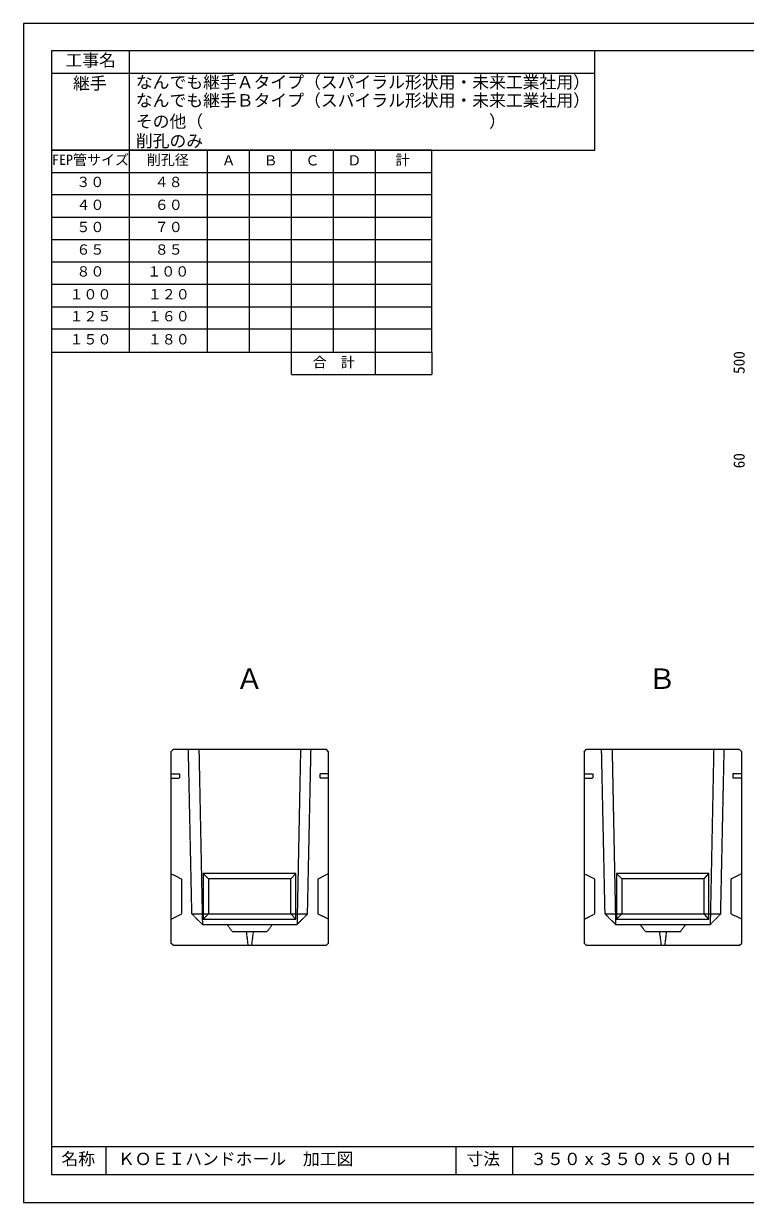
# Model space of a CAD drawing. Units: millimetres, scale not verified. Extents: x -297 to 298, y -210 to 211.
# Drawn here: x -297 to -39.5, y -210 to 210.5 of the extents above; entities that cross this region are included whole.
import ezdxf
from ezdxf.enums import TextEntityAlignment as Align

# ---------------------------------------------------------------- set-up
doc = ezdxf.new("R2010")
doc.units = ezdxf.units.MM
doc.linetypes.add('USER2', pattern=[4.7625, 3.175, -1.5875])
doc.layers.add('0-0', color=7, linetype='Continuous')
for name, color, linetype, lineweight in [('0-1_0', 9, 'Continuous', 25), ('0-2_dims', 7, 'Continuous', 18), ('0-3_pen3実線', 7, 'Continuous', 25), ('0-4_pen4実線', 7, 'Continuous', 25), ('0-6_pen2破線', 3, 'USER2', 25), ('0-7_鉄筋', 7, 'Continuous', 25), ('0-8_鉄筋１', 2, 'Continuous', 13)]:
    doc.layers.add(name, color=color, linetype=linetype, lineweight=lineweight)
doc.styles.add('ＭＳ ゴシック', font='')
doc.styles.get('ＭＳ ゴシック').set_extended_font_data('MS Gothic')

# ---------------------------------------------------------------- blocks, each defined once
blk = doc.blocks.new('部分図 1')
at = {"layer": '0-1_0'}
blk.add_lwpolyline([(0.1, 0.3), (11898.1, 0.3), (11898.1, 8410.3), (0.1, 8410.3)], close=True, dxfattribs=at)
at = {"layer": '0-2_dims'}
for p, q in [((755.1, 6066.8), (755.1, 8215.2)), ((4075.2, 7506.5), (4075.2, 8215.2)), ((200.1, 8055.5), (4076.2, 8055.5)), ((200.1, 7506.5), (4076.2, 7506.5)), ((1313.17, 6066.8), (1313.17, 7507.2)), ((1313.17, 6066.8), (1313.17, 7506.8)), ((1613.17, 6066.8), (1613.17, 7506.8)), ((1912.17, 5908), (1912.17, 7506.8)), ((2211.17, 6066.8), (2211.17, 7506.8)), ((2511.17, 5906), (2511.17, 7506.8)), ((200.17, 7349), (2913.17, 7349)), ((200.1, 7190), (2913.1, 7190)), ((200.1, 7028.2), (2913.1, 7028.2)), ((200.1, 6870.4), (2913.1, 6870.4)), ((200.1, 6711.4), (2913.1, 6711.4)), ((200.1, 6550.4), (2913.1, 6550.4)), ((200.1, 6390.4), (2913.1, 6390.4)), ((200.1, 6231.6), (2913.1, 6231.6)), ((2913.17, 6066.8), (2913.17, 5906.1)), ((1912.17, 5906.1), (2913.17, 5906.1))]:
    blk.add_line(p, q, dxfattribs=at)
at = {"layer": '0-2_dims', "lineweight": 13}
for p, q in [((1282.29, 2345.96), (1320.09, 2308.16)), ((1907.09, 2308.16), (1942.29, 2347.06)), ((4230.29, 2345.96), (4268.09, 2308.16)), ((4855.09, 2308.16), (4890.29, 2347.06)), ((1282.29, 2021.86), (1319.79, 2057.96)), ((1942.29, 2021.86), (1907.09, 2058)), ((4230.29, 2021.86), (4267.79, 2057.96)), ((4890.29, 2021.86), (4855.09, 2058))]:
    blk.add_line(p, q, dxfattribs=at)
at = {"layer": '0-2_dims'}
blk.add_lwpolyline([(200.17, 6066.8), (2913.17, 6066.8), (2913.17, 7506.8), (200.17, 7506.8)], close=True, dxfattribs=at)
at = {"layer": '0-2_dims', "lineweight": 13}
for points in [[(1282.29, 2021.86), (1942.29, 2021.86), (1942.29, 2347.06), (1282.29, 2347.06)], [(1319.79, 2057.96), (1907.09, 2057.96), (1907.09, 2308.16), (1319.79, 2308.16)], [(4230.29, 2021.86), (4890.29, 2021.86), (4890.29, 2347.06), (4230.29, 2347.06)], [(4267.79, 2057.96), (4855.09, 2057.96), (4855.09, 2308.16), (4267.79, 2308.16)]]:
    blk.add_lwpolyline(points, close=True, dxfattribs=at)
at = {"layer": '0-3_pen3実線'}
for p, q in [((1051.09, 3215.32), (1068.77, 3233)), ((1051.09, 3215.32), (1051.09, 1850.68)), ((2176.09, 3215.32), (2158.41, 3233)), ((2176.09, 1850.68), (2176.09, 3215.32)), ((3999.09, 3215.32), (4016.77, 3233)), ((3999.09, 3215.32), (3999.09, 1850.68)), ((5124.09, 3215.32), (5106.41, 3233)), ((5124.09, 1850.68), (5124.09, 3215.32)), ((1068.77, 1833), (1051.09, 1850.68)), ((2158.41, 1833), (2176.09, 1850.68)), ((4016.77, 1833), (3999.09, 1850.68)), ((5106.41, 1833), (5124.09, 1850.68)), ((2158.41, 1833), (1068.77, 1833)), ((5106.41, 1833), (4016.77, 1833)), ((586.1, 400.3), (586.1, 200.3)), ((3488.1, 400.3), (3488.1, 200.3))]:
    blk.add_line(p, q, dxfattribs=at)
at = {"layer": '0-4_pen4実線'}
for p, q in [((200.1, 400.3), (11709.1, 400.3)), ((3085.4, 400.3), (3085.4, 200.3))]:
    blk.add_line(p, q, dxfattribs=at)
blk.add_lwpolyline([(200.1, 200.3), (11709.1, 200.3), (11709.1, 8215.3), (200.1, 8215.3)], close=True, dxfattribs=at)
at = {"layer": '0-6_pen2破線', "color": 7, "linetype": 'Continuous'}
for p, q in [((1068.77, 3233), (2158.41, 3233)), ((4016.77, 3233), (5106.41, 3233))]:
    blk.add_line(p, q, dxfattribs=at)
at = {"layer": '0-6_pen2破線'}
for p, q in [((1201.09, 2058), (1176.09, 3233)), ((1251.09, 3233), (1276.09, 1983)), ((1976.09, 3233), (1951.09, 1983)), ((2026.09, 2058), (2051.09, 3233)), ((4149.09, 2058), (4124.09, 3233)), ((4199.09, 3233), (4224.09, 1983)), ((4924.09, 3233), (4899.09, 1983)), ((4974.09, 2058), (4999.09, 3233)), ((1051.09, 3058), (1113.59, 3058)), ((1051.09, 3028), (1113.59, 3028)), ((1113.59, 3058), (1113.59, 3028)), ((2176.09, 3058), (2113.59, 3058)), ((2113.59, 3058), (2113.59, 3028)), ((2176.09, 3028), (2113.59, 3028)), ((3999.09, 3058), (4061.59, 3058)), ((3999.09, 3028), (4061.59, 3028)), ((4061.59, 3058), (4061.59, 3028)), ((5124.09, 3058), (5061.59, 3058)), ((5061.59, 3058), (5061.59, 3028)), ((5124.09, 3028), (5061.59, 3028)), ((1051.09, 2345.5), (1126.09, 2308)), ((1126.09, 2308), (1126.09, 2058)), ((2176.09, 2345.5), (2101.09, 2308)), ((2101.09, 2058), (2101.09, 2308)), ((3999.09, 2345.5), (4074.09, 2308)), ((4074.09, 2308), (4074.09, 2058)), ((5124.09, 2345.5), (5049.09, 2308)), ((5049.09, 2058), (5049.09, 2308)), ((1051.09, 2020.5), (1126.09, 2058)), ((1276.09, 1983), (1201.09, 2058)), ((1201.09, 2058), (2026.09, 2058)), ((1951.09, 1983), (2026.09, 2058)), ((2176.09, 2020.5), (2101.09, 2058)), ((3999.09, 2020.5), (4074.09, 2058)), ((4224.09, 1983), (4149.09, 2058)), ((4149.09, 2058), (4974.09, 2058)), ((4899.09, 1983), (4974.09, 2058)), ((5124.09, 2020.5), (5049.09, 2058)), ((1276.09, 1983), (1951.09, 1983)), ((4224.09, 1983), (4899.09, 1983)), ((1588.59, 1933), (1601.09, 1833)), ((1638.59, 1933), (1626.09, 1833)), ((4536.59, 1933), (4549.09, 1833)), ((4586.59, 1933), (4574.09, 1833))]:
    blk.add_line(p, q, dxfattribs=at)
for points in [[(1451.09, 1983), (1488.59, 1933), (1738.59, 1933), (1776.09, 1983)], [(4399.09, 1983), (4436.59, 1933), (4686.59, 1933), (4724.09, 1983)]]:
    blk.add_lwpolyline(points, dxfattribs=at)
at = {"layer": '0-2_dims', "style": 'ＭＳ ゴシック'}
for s, height, p in [('工事名', 87.98, (299.1, 8078.2)), ('継手', 87.98, (353.1, 7914.2)), ('なんでも継手Ａタイプ（スパイラル形状用・未来工業社用）\u3000\u3000', 87.98, (801.1, 7922.2)), ('なんでも継手Ｂタイプ（スパイラル形状用・未来工業社用）\u3000\u3000', 87.98, (801.1, 7792.2)), ('その他（\u3000\u3000\u3000\u3000\u3000\u3000\u3000\u3000\u3000\u3000\u3000\u3000\u3000\u3000\u3000\u3000\u3000）', 87.98, (801.1, 7642.2)), ('削孔のみ', 87.98, (801.1, 7503.2)), ('FEP管サイズ', 73.31, (203.17, 7379.9)), ('削孔径', 73.31, (879.17, 7379.9)), ('Ａ', 73.31, (1413.17, 7375.9)), ('Ｂ', 73.31, (1712.17, 7375.9)), ('Ｃ', 73.31, (2011.17, 7375.9)), ('Ｄ', 73.31, (2310.17, 7375.9)), ('計', 73.31, (2654.17, 7378.9)), ('３０', 73.31, (376.17, 7221.9)), ('４８', 73.31, (935.17, 7221.9)), ('４０', 73.31, (377.07, 7058.9)), ('６０', 73.31, (936.07, 7058.9)), ('５０', 73.31, (377.07, 6900.5)), ('７０', 73.31, (936.07, 6900.5)), ('６５', 73.31, (377.07, 6739.5)), ('８５', 73.31, (936.07, 6739.5)), ('８０', 73.31, (377.17, 6583.5)), ('１００', 73.31, (882.17, 6583.5)), ('１００', 73.31, (327.07, 6420.5)), ('１２０', 73.31, (886.07, 6420.5)), ('１２５', 73.31, (327.07, 6264.1)), ('１６０', 73.31, (886.07, 6264.1)), ('１５０', 73.31, (327.07, 6099.1)), ('１８０', 73.31, (886.07, 6099.1)), ('合\u3000計', 73.31, (2063.17, 5935.9))]:
    blk.add_text(s, height=height, dxfattribs=at).set_placement(p, align=Align.BOTTOM_LEFT)
at = {"layer": '0-3_pen3実線', "style": 'ＭＳ ゴシック'}
for s, p in [('名称', (270.1, 240.3)), ('ＫＯＥＩハンドホール\u3000加工図', (673.1, 240.3)), ('寸法', (3159.3, 240.3)), ('３５０ｘ３５０ｘ５００Ｈ', (3615.1, 240.3))]:
    blk.add_text(s, height=87.98, dxfattribs=at).set_placement(p, align=Align.BOTTOM_LEFT)
at = {"layer": '0-7_鉄筋', "style": 'ＭＳ ゴシック'}
for s, p in [('Ａ', (1511.97, 3619.23)), ('Ｂ', (4454.97, 3619.23))]:
    blk.add_text(s, height=146.6, dxfattribs=at).set_placement(p, align=Align.BOTTOM_LEFT)
at = {"layer": '0-8_鉄筋１', "color": 7, "style": 'ＭＳ ゴシック'}
for s, p in [('500', (5169.01, 5910.24)), ('60', (5169.01, 5237.49))]:
    blk.add_text(s, height=79.92, rotation=90, dxfattribs=at).set_placement(p, align=Align.BOTTOM_LEFT)

msp = doc.modelspace()

# ---------------------------------------------------------------- block references
at = {"layer": '0-0', "xscale": 0.05, "yscale": 0.05}
msp.add_blockref('部分図 1', (-297, -210), dxfattribs=at)

doc.saveas('drawing.dxf')
